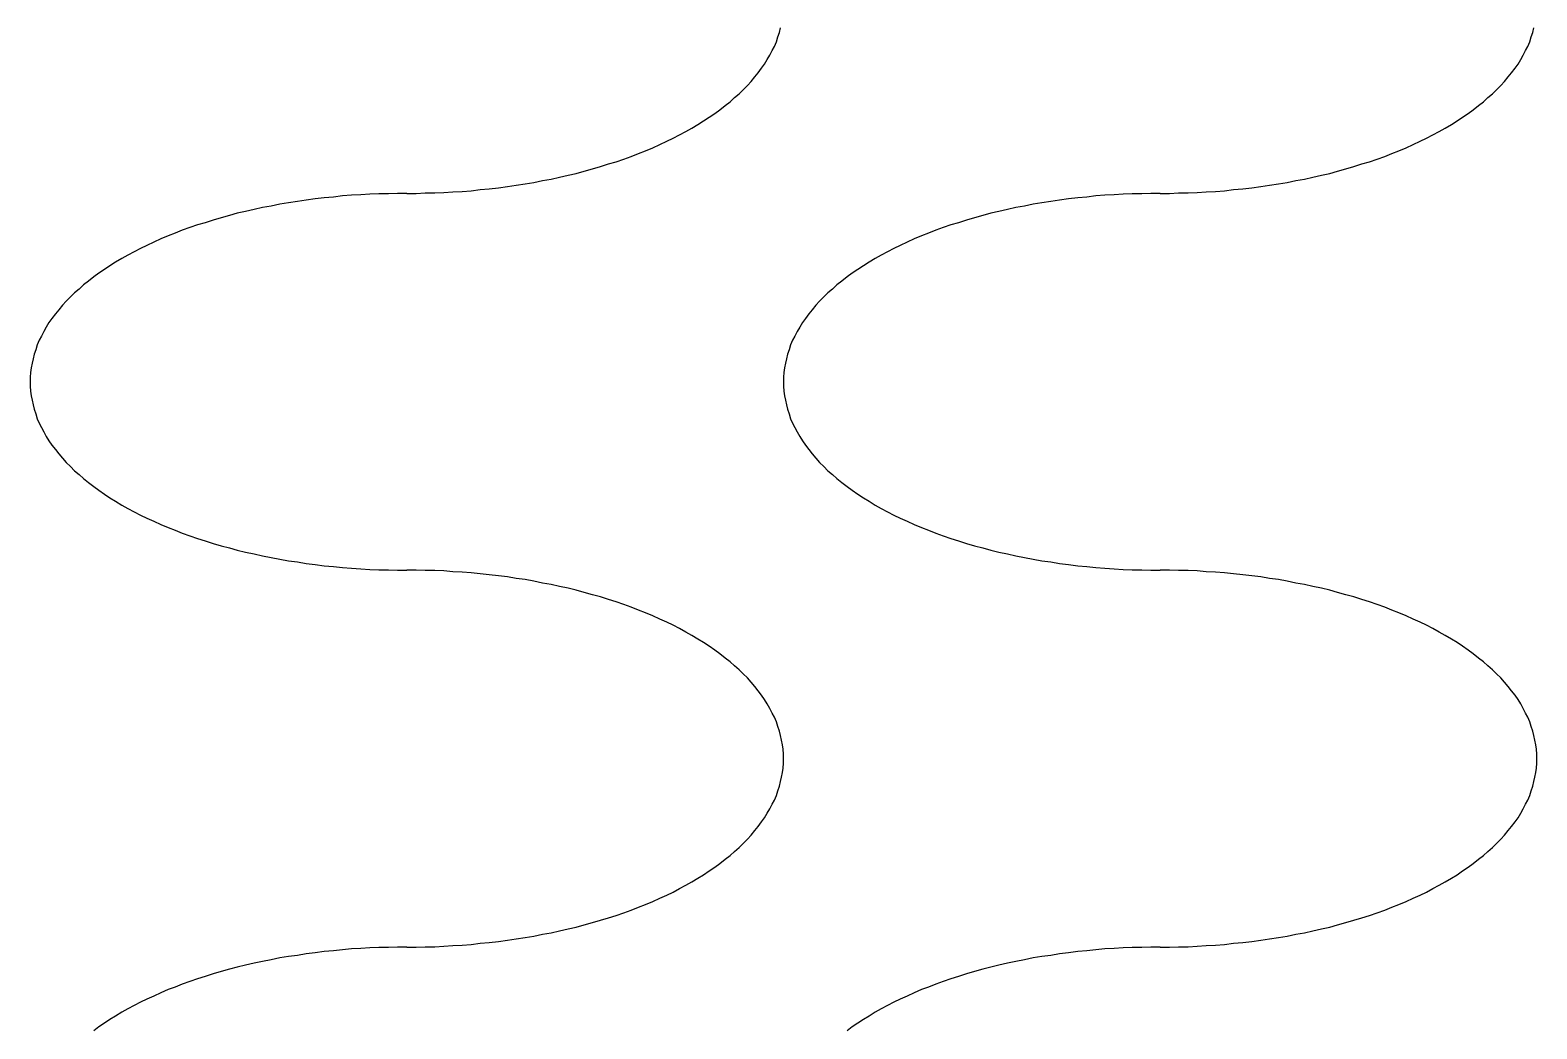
# Model space of a CAD drawing. Extents: x 0 to 40, y 0 to 70.
# Drawn here: x 29.6 to 30, y 54.1783 to 54.4433 of the extents above; entities that cross this region are included whole.
import ezdxf

# ---------------------------------------------------------------- set-up
doc = ezdxf.new("R2010")
doc.units = 0
doc.layers.add('AL_FOIL', color=2, linetype='CONTINUOUS')

msp = doc.modelspace()

# ---------------------------------------------------------------- linework, layer by layer
at = {"layer": 'AL_FOIL'}
for p, q in [((29.7976, 54.439), (29.7981, 54.4402)), ((29.7981, 54.4402), (29.7985, 54.4415)), ((29.7985, 54.4415), (29.7989, 54.4427)), ((29.7989, 54.4427), (29.7992, 54.4439)), ((29.9976, 54.439), (29.9981, 54.4402)), ((29.9981, 54.4402), (29.9985, 54.4415)), ((29.9985, 54.4415), (29.9989, 54.4427)), ((29.9989, 54.4427), (29.9992, 54.4439)), ((29.7957, 54.4355), (29.7964, 54.4367)), ((29.7964, 54.4367), (29.797, 54.4379)), ((29.797, 54.4379), (29.7976, 54.439)), ((29.9957, 54.4355), (29.9964, 54.4367)), ((29.9964, 54.4367), (29.997, 54.4379)), ((29.997, 54.4379), (29.9976, 54.439)), ((29.7924, 54.4309), (29.7933, 54.432)), ((29.7933, 54.432), (29.7942, 54.4332)), ((29.7942, 54.4332), (29.795, 54.4343)), ((29.795, 54.4343), (29.7957, 54.4355)), ((29.9924, 54.4309), (29.9933, 54.432)), ((29.9933, 54.432), (29.9942, 54.4332)), ((29.9942, 54.4332), (29.995, 54.4343)), ((29.995, 54.4343), (29.9957, 54.4355)), ((29.7893, 54.4275), (29.7904, 54.4286)), ((29.7904, 54.4286), (29.7914, 54.4297)), ((29.7914, 54.4297), (29.7924, 54.4309)), ((29.9893, 54.4275), (29.9904, 54.4286)), ((29.9904, 54.4286), (29.9914, 54.4297)), ((29.9914, 54.4297), (29.9924, 54.4309)), ((29.7845, 54.4233), (29.7858, 54.4243)), ((29.7858, 54.4243), (29.787, 54.4254)), ((29.787, 54.4254), (29.7882, 54.4264)), ((29.7882, 54.4264), (29.7893, 54.4275)), ((29.9845, 54.4233), (29.9858, 54.4243)), ((29.9858, 54.4243), (29.987, 54.4254)), ((29.987, 54.4254), (29.9882, 54.4264)), ((29.9882, 54.4264), (29.9893, 54.4275)), ((29.7788, 54.4192), (29.7803, 54.4202)), ((29.7803, 54.4202), (29.7818, 54.4212)), ((29.7818, 54.4212), (29.7831, 54.4222)), ((29.7831, 54.4222), (29.7845, 54.4233)), ((29.9788, 54.4192), (29.9803, 54.4202)), ((29.9803, 54.4202), (29.9818, 54.4212)), ((29.9818, 54.4212), (29.9831, 54.4222)), ((29.9831, 54.4222), (29.9845, 54.4233)), ((29.7724, 54.4155), (29.7741, 54.4164)), ((29.7741, 54.4164), (29.7757, 54.4173)), ((29.7757, 54.4173), (29.7773, 54.4183)), ((29.7773, 54.4183), (29.7788, 54.4192)), ((29.9724, 54.4155), (29.9741, 54.4164)), ((29.9741, 54.4164), (29.9757, 54.4173)), ((29.9757, 54.4173), (29.9773, 54.4183)), ((29.9773, 54.4183), (29.9788, 54.4192)), ((29.7634, 54.4113), (29.7653, 54.4121)), ((29.7653, 54.4121), (29.7672, 54.413)), ((29.7672, 54.413), (29.769, 54.4138)), ((29.769, 54.4138), (29.7707, 54.4146)), ((29.7707, 54.4146), (29.7724, 54.4155)), ((29.9634, 54.4113), (29.9653, 54.4121)), ((29.9653, 54.4121), (29.9672, 54.413)), ((29.9672, 54.413), (29.969, 54.4138)), ((29.969, 54.4138), (29.9707, 54.4146)), ((29.9707, 54.4146), (29.9724, 54.4155)), ((29.7535, 54.4078), (29.7556, 54.4084)), ((29.7556, 54.4084), (29.7576, 54.4091)), ((29.7576, 54.4091), (29.7596, 54.4098)), ((29.7596, 54.4098), (29.7615, 54.4106)), ((29.7615, 54.4106), (29.7634, 54.4113)), ((29.9535, 54.4078), (29.9556, 54.4084)), ((29.9556, 54.4084), (29.9576, 54.4091)), ((29.9576, 54.4091), (29.9596, 54.4098)), ((29.9596, 54.4098), (29.9615, 54.4106)), ((29.9615, 54.4106), (29.9634, 54.4113)), ((29.7383, 54.4038), (29.7405, 54.4043)), ((29.7405, 54.4043), (29.7428, 54.4048)), ((29.7428, 54.4048), (29.745, 54.4053)), ((29.745, 54.4053), (29.7471, 54.4059)), ((29.7471, 54.4059), (29.7493, 54.4065)), ((29.7493, 54.4065), (29.7514, 54.4071)), ((29.7514, 54.4071), (29.7535, 54.4078)), ((29.9383, 54.4038), (29.9405, 54.4043)), ((29.9405, 54.4043), (29.9428, 54.4048)), ((29.9428, 54.4048), (29.945, 54.4053)), ((29.945, 54.4053), (29.9471, 54.4059)), ((29.9471, 54.4059), (29.9493, 54.4065)), ((29.9493, 54.4065), (29.9514, 54.4071)), ((29.9514, 54.4071), (29.9535, 54.4078)), ((29.6975, 54.4), (29.6951, 54.3999)), ((29.7, 54.4), (29.6975, 54.4)), ((29.7, 54.4), (29.7025, 54.4)), ((29.7025, 54.4), (29.7049, 54.4001)), ((29.7049, 54.4001), (29.7074, 54.4001)), ((29.7074, 54.4001), (29.7098, 54.4002)), ((29.7098, 54.4002), (29.7122, 54.4004)), ((29.7122, 54.4004), (29.7147, 54.4005)), ((29.7147, 54.4005), (29.7171, 54.4007)), ((29.7171, 54.4007), (29.7195, 54.401)), ((29.7195, 54.401), (29.7219, 54.4012)), ((29.7219, 54.4012), (29.7243, 54.4015)), ((29.7243, 54.4015), (29.7267, 54.4018)), ((29.7267, 54.4018), (29.729, 54.4022)), ((29.729, 54.4022), (29.7314, 54.4025)), ((29.7314, 54.4025), (29.7337, 54.4029)), ((29.7337, 54.4029), (29.736, 54.4034)), ((29.736, 54.4034), (29.7383, 54.4038)), ((29.8975, 54.4), (29.8951, 54.3999)), ((29.9, 54.4), (29.8975, 54.4)), ((29.9, 54.4), (29.9025, 54.4)), ((29.9025, 54.4), (29.9049, 54.4001)), ((29.9049, 54.4001), (29.9074, 54.4001)), ((29.9074, 54.4001), (29.9098, 54.4002)), ((29.9098, 54.4002), (29.9122, 54.4004)), ((29.9122, 54.4004), (29.9147, 54.4005)), ((29.9147, 54.4005), (29.9171, 54.4007)), ((29.9171, 54.4007), (29.9195, 54.401)), ((29.9195, 54.401), (29.9219, 54.4012)), ((29.9219, 54.4012), (29.9243, 54.4015)), ((29.9243, 54.4015), (29.9267, 54.4018)), ((29.9267, 54.4018), (29.929, 54.4022)), ((29.929, 54.4022), (29.9314, 54.4025)), ((29.9314, 54.4025), (29.9337, 54.4029)), ((29.9337, 54.4029), (29.936, 54.4034)), ((29.936, 54.4034), (29.9383, 54.4038)), ((29.6617, 54.3962), (29.6595, 54.3957)), ((29.664, 54.3966), (29.6617, 54.3962)), ((29.6663, 54.3971), (29.664, 54.3966)), ((29.6686, 54.3975), (29.6663, 54.3971)), ((29.671, 54.3978), (29.6686, 54.3975)), ((29.6733, 54.3982), (29.671, 54.3978)), ((29.6757, 54.3985), (29.6733, 54.3982)), ((29.6781, 54.3988), (29.6757, 54.3985)), ((29.6805, 54.399), (29.6781, 54.3988)), ((29.6829, 54.3993), (29.6805, 54.399)), ((29.6853, 54.3995), (29.6829, 54.3993)), ((29.6878, 54.3996), (29.6853, 54.3995)), ((29.6902, 54.3998), (29.6878, 54.3996)), ((29.6926, 54.3999), (29.6902, 54.3998)), ((29.6951, 54.3999), (29.6926, 54.3999)), ((29.8617, 54.3962), (29.8595, 54.3957)), ((29.864, 54.3966), (29.8617, 54.3962)), ((29.8663, 54.3971), (29.864, 54.3966)), ((29.8686, 54.3975), (29.8663, 54.3971)), ((29.871, 54.3978), (29.8686, 54.3975)), ((29.8733, 54.3982), (29.871, 54.3978)), ((29.8757, 54.3985), (29.8733, 54.3982)), ((29.8781, 54.3988), (29.8757, 54.3985)), ((29.8805, 54.399), (29.8781, 54.3988)), ((29.8829, 54.3993), (29.8805, 54.399)), ((29.8853, 54.3995), (29.8829, 54.3993)), ((29.8878, 54.3996), (29.8853, 54.3995)), ((29.8902, 54.3998), (29.8878, 54.3996)), ((29.8926, 54.3999), (29.8902, 54.3998)), ((29.8951, 54.3999), (29.8926, 54.3999)), ((29.6465, 54.3922), (29.6444, 54.3916)), ((29.6486, 54.3929), (29.6465, 54.3922)), ((29.6507, 54.3935), (29.6486, 54.3929)), ((29.6529, 54.3941), (29.6507, 54.3935)), ((29.655, 54.3947), (29.6529, 54.3941)), ((29.6572, 54.3952), (29.655, 54.3947)), ((29.6595, 54.3957), (29.6572, 54.3952)), ((29.8465, 54.3922), (29.8444, 54.3916)), ((29.8486, 54.3929), (29.8465, 54.3922)), ((29.8507, 54.3935), (29.8486, 54.3929)), ((29.8529, 54.3941), (29.8507, 54.3935)), ((29.855, 54.3947), (29.8529, 54.3941)), ((29.8572, 54.3952), (29.855, 54.3947)), ((29.8595, 54.3957), (29.8572, 54.3952)), ((29.6366, 54.3887), (29.6347, 54.3879)), ((29.6385, 54.3894), (29.6366, 54.3887)), ((29.6404, 54.3902), (29.6385, 54.3894)), ((29.6424, 54.3909), (29.6404, 54.3902)), ((29.6444, 54.3916), (29.6424, 54.3909)), ((29.8366, 54.3887), (29.8347, 54.3879)), ((29.8385, 54.3894), (29.8366, 54.3887)), ((29.8404, 54.3902), (29.8385, 54.3894)), ((29.8424, 54.3909), (29.8404, 54.3902)), ((29.8444, 54.3916), (29.8424, 54.3909)), ((29.6276, 54.3845), (29.6259, 54.3836)), ((29.6293, 54.3854), (29.6276, 54.3845)), ((29.631, 54.3862), (29.6293, 54.3854)), ((29.6328, 54.387), (29.631, 54.3862)), ((29.6347, 54.3879), (29.6328, 54.387)), ((29.8276, 54.3845), (29.8259, 54.3836)), ((29.8293, 54.3854), (29.8276, 54.3845)), ((29.831, 54.3862), (29.8293, 54.3854)), ((29.8328, 54.387), (29.831, 54.3862)), ((29.8347, 54.3879), (29.8328, 54.387)), ((29.6212, 54.3808), (29.6197, 54.3798)), ((29.6227, 54.3817), (29.6212, 54.3808)), ((29.6243, 54.3827), (29.6227, 54.3817)), ((29.6259, 54.3836), (29.6243, 54.3827)), ((29.8212, 54.3808), (29.8197, 54.3798)), ((29.8227, 54.3817), (29.8212, 54.3808)), ((29.8243, 54.3827), (29.8227, 54.3817)), ((29.8259, 54.3836), (29.8243, 54.3827)), ((29.6155, 54.3767), (29.6142, 54.3757)), ((29.6169, 54.3778), (29.6155, 54.3767)), ((29.6182, 54.3788), (29.6169, 54.3778)), ((29.6197, 54.3798), (29.6182, 54.3788)), ((29.8155, 54.3767), (29.8142, 54.3757)), ((29.8169, 54.3778), (29.8155, 54.3767)), ((29.8182, 54.3788), (29.8169, 54.3778)), ((29.8197, 54.3798), (29.8182, 54.3788)), ((29.6107, 54.3725), (29.6096, 54.3714)), ((29.6118, 54.3736), (29.6107, 54.3725)), ((29.613, 54.3746), (29.6118, 54.3736)), ((29.6142, 54.3757), (29.613, 54.3746)), ((29.8107, 54.3725), (29.8096, 54.3714)), ((29.8118, 54.3736), (29.8107, 54.3725)), ((29.813, 54.3746), (29.8118, 54.3736)), ((29.8142, 54.3757), (29.813, 54.3746)), ((29.6067, 54.368), (29.6058, 54.3668)), ((29.6076, 54.3691), (29.6067, 54.368)), ((29.6086, 54.3703), (29.6076, 54.3691)), ((29.6096, 54.3714), (29.6086, 54.3703)), ((29.8067, 54.368), (29.8058, 54.3668)), ((29.8076, 54.3691), (29.8067, 54.368)), ((29.8086, 54.3703), (29.8076, 54.3691)), ((29.8096, 54.3714), (29.8086, 54.3703)), ((29.6043, 54.3645), (29.6036, 54.3633)), ((29.605, 54.3657), (29.6043, 54.3645)), ((29.6058, 54.3668), (29.605, 54.3657)), ((29.8043, 54.3645), (29.8036, 54.3633)), ((29.805, 54.3657), (29.8043, 54.3645)), ((29.8058, 54.3668), (29.805, 54.3657)), ((29.6024, 54.361), (29.6019, 54.3598)), ((29.603, 54.3621), (29.6024, 54.361)), ((29.6036, 54.3633), (29.603, 54.3621)), ((29.8024, 54.361), (29.8019, 54.3598)), ((29.803, 54.3621), (29.8024, 54.361)), ((29.8036, 54.3633), (29.803, 54.3621)), ((29.6008, 54.3561), (29.6005, 54.3549)), ((29.6011, 54.3573), (29.6008, 54.3561)), ((29.6015, 54.3585), (29.6011, 54.3573)), ((29.6019, 54.3598), (29.6015, 54.3585)), ((29.8008, 54.3561), (29.8005, 54.3549)), ((29.8011, 54.3573), (29.8008, 54.3561)), ((29.8015, 54.3585), (29.8011, 54.3573)), ((29.8019, 54.3598), (29.8015, 54.3585)), ((29.6001, 54.3525), (29.6, 54.3512)), ((29.6003, 54.3537), (29.6001, 54.3525)), ((29.6005, 54.3549), (29.6003, 54.3537)), ((29.8001, 54.3525), (29.8, 54.3512)), ((29.8003, 54.3537), (29.8001, 54.3525)), ((29.8005, 54.3549), (29.8003, 54.3537)), ((29.6, 54.3512), (29.6, 54.35)), ((29.6, 54.35), (29.6, 54.3488)), ((29.6, 54.3488), (29.6001, 54.3475)), ((29.8, 54.3512), (29.8, 54.35)), ((29.8, 54.35), (29.8, 54.3488)), ((29.8, 54.3488), (29.8001, 54.3475)), ((29.6001, 54.3475), (29.6003, 54.3463)), ((29.6003, 54.3463), (29.6005, 54.3451)), ((29.6005, 54.3451), (29.6008, 54.3439)), ((29.8001, 54.3475), (29.8003, 54.3463)), ((29.8003, 54.3463), (29.8005, 54.3451)), ((29.8005, 54.3451), (29.8008, 54.3439)), ((29.6008, 54.3439), (29.6011, 54.3427)), ((29.6011, 54.3427), (29.6015, 54.3415)), ((29.6015, 54.3415), (29.6019, 54.3402)), ((29.6019, 54.3402), (29.6024, 54.339)), ((29.8008, 54.3439), (29.8011, 54.3427)), ((29.8011, 54.3427), (29.8015, 54.3415)), ((29.8015, 54.3415), (29.8019, 54.3402)), ((29.8019, 54.3402), (29.8024, 54.339)), ((29.6024, 54.339), (29.603, 54.3379)), ((29.603, 54.3379), (29.6036, 54.3367)), ((29.6036, 54.3367), (29.6043, 54.3355)), ((29.8024, 54.339), (29.803, 54.3379)), ((29.803, 54.3379), (29.8036, 54.3367)), ((29.8036, 54.3367), (29.8043, 54.3355)), ((29.6043, 54.3355), (29.605, 54.3343)), ((29.605, 54.3343), (29.6058, 54.3332)), ((29.6058, 54.3332), (29.6067, 54.332)), ((29.6067, 54.332), (29.6076, 54.3309)), ((29.8043, 54.3355), (29.805, 54.3343)), ((29.805, 54.3343), (29.8058, 54.3332)), ((29.8058, 54.3332), (29.8067, 54.332)), ((29.8067, 54.332), (29.8076, 54.3309)), ((29.6076, 54.3309), (29.6086, 54.3297)), ((29.6086, 54.3297), (29.6096, 54.3286)), ((29.6096, 54.3286), (29.6107, 54.3275)), ((29.8076, 54.3309), (29.8086, 54.3297)), ((29.8086, 54.3297), (29.8096, 54.3286)), ((29.8096, 54.3286), (29.8107, 54.3275)), ((29.6107, 54.3275), (29.6118, 54.3264)), ((29.6118, 54.3264), (29.613, 54.3254)), ((29.613, 54.3254), (29.6142, 54.3243)), ((29.6142, 54.3243), (29.6155, 54.3233)), ((29.8107, 54.3275), (29.8118, 54.3264)), ((29.8118, 54.3264), (29.813, 54.3254)), ((29.813, 54.3254), (29.8142, 54.3243)), ((29.8142, 54.3243), (29.8155, 54.3233)), ((29.6155, 54.3233), (29.6169, 54.3222)), ((29.6169, 54.3222), (29.6182, 54.3212)), ((29.6182, 54.3212), (29.6197, 54.3202)), ((29.6197, 54.3202), (29.6212, 54.3192)), ((29.8155, 54.3233), (29.8169, 54.3222)), ((29.8169, 54.3222), (29.8182, 54.3212)), ((29.8182, 54.3212), (29.8197, 54.3202)), ((29.8197, 54.3202), (29.8212, 54.3192)), ((29.6212, 54.3192), (29.6227, 54.3183)), ((29.6227, 54.3183), (29.6243, 54.3173)), ((29.6243, 54.3173), (29.6259, 54.3164)), ((29.6259, 54.3164), (29.6276, 54.3155)), ((29.8212, 54.3192), (29.8227, 54.3183)), ((29.8227, 54.3183), (29.8243, 54.3173)), ((29.8243, 54.3173), (29.8259, 54.3164)), ((29.8259, 54.3164), (29.8276, 54.3155)), ((29.6276, 54.3155), (29.6293, 54.3146)), ((29.6293, 54.3146), (29.631, 54.3138)), ((29.631, 54.3138), (29.6328, 54.313)), ((29.6328, 54.313), (29.6347, 54.3121)), ((29.6347, 54.3121), (29.6366, 54.3113)), ((29.8276, 54.3155), (29.8293, 54.3146)), ((29.8293, 54.3146), (29.831, 54.3138)), ((29.831, 54.3138), (29.8328, 54.313)), ((29.8328, 54.313), (29.8347, 54.3121)), ((29.8347, 54.3121), (29.8366, 54.3113)), ((29.6366, 54.3113), (29.6385, 54.3106)), ((29.6385, 54.3106), (29.6404, 54.3098)), ((29.6404, 54.3098), (29.6424, 54.3091)), ((29.6424, 54.3091), (29.6444, 54.3084)), ((29.6444, 54.3084), (29.6465, 54.3078)), ((29.8366, 54.3113), (29.8385, 54.3106)), ((29.8385, 54.3106), (29.8404, 54.3098)), ((29.8404, 54.3098), (29.8424, 54.3091)), ((29.8424, 54.3091), (29.8444, 54.3084)), ((29.8444, 54.3084), (29.8465, 54.3078)), ((29.6465, 54.3078), (29.6486, 54.3071)), ((29.6486, 54.3071), (29.6507, 54.3065)), ((29.6507, 54.3065), (29.6529, 54.3059)), ((29.6529, 54.3059), (29.655, 54.3053)), ((29.655, 54.3053), (29.6572, 54.3048)), ((29.6572, 54.3048), (29.6595, 54.3043)), ((29.6595, 54.3043), (29.6617, 54.3038)), ((29.8465, 54.3078), (29.8486, 54.3071)), ((29.8486, 54.3071), (29.8507, 54.3065)), ((29.8507, 54.3065), (29.8529, 54.3059)), ((29.8529, 54.3059), (29.855, 54.3053)), ((29.855, 54.3053), (29.8572, 54.3048)), ((29.8572, 54.3048), (29.8595, 54.3043)), ((29.8595, 54.3043), (29.8617, 54.3038)), ((29.6617, 54.3038), (29.664, 54.3034)), ((29.664, 54.3034), (29.6663, 54.3029)), ((29.6663, 54.3029), (29.6686, 54.3025)), ((29.6686, 54.3025), (29.671, 54.3022)), ((29.671, 54.3022), (29.6733, 54.3018)), ((29.6733, 54.3018), (29.6757, 54.3015)), ((29.6757, 54.3015), (29.6781, 54.3012)), ((29.6781, 54.3012), (29.6805, 54.301)), ((29.6805, 54.301), (29.6829, 54.3007)), ((29.6829, 54.3007), (29.6853, 54.3005)), ((29.6853, 54.3005), (29.6878, 54.3004)), ((29.6878, 54.3004), (29.6902, 54.3002)), ((29.6902, 54.3002), (29.6926, 54.3001)), ((29.6926, 54.3001), (29.6951, 54.3001)), ((29.6951, 54.3001), (29.6975, 54.3)), ((29.6975, 54.3), (29.7, 54.3)), ((29.7025, 54.3), (29.7, 54.3)), ((29.7049, 54.2999), (29.7025, 54.3)), ((29.8617, 54.3038), (29.864, 54.3034)), ((29.864, 54.3034), (29.8663, 54.3029)), ((29.8663, 54.3029), (29.8686, 54.3025)), ((29.8686, 54.3025), (29.871, 54.3022)), ((29.871, 54.3022), (29.8733, 54.3018)), ((29.8733, 54.3018), (29.8757, 54.3015)), ((29.8757, 54.3015), (29.8781, 54.3012)), ((29.8781, 54.3012), (29.8805, 54.301)), ((29.8805, 54.301), (29.8829, 54.3007)), ((29.8829, 54.3007), (29.8853, 54.3005)), ((29.8853, 54.3005), (29.8878, 54.3004)), ((29.8878, 54.3004), (29.8902, 54.3002)), ((29.8902, 54.3002), (29.8926, 54.3001)), ((29.8926, 54.3001), (29.8951, 54.3001)), ((29.8951, 54.3001), (29.8975, 54.3)), ((29.8975, 54.3), (29.9, 54.3)), ((29.9025, 54.3), (29.9, 54.3)), ((29.9049, 54.2999), (29.9025, 54.3)), ((29.7074, 54.2999), (29.7049, 54.2999)), ((29.7098, 54.2998), (29.7074, 54.2999)), ((29.7122, 54.2996), (29.7098, 54.2998)), ((29.7147, 54.2995), (29.7122, 54.2996)), ((29.7171, 54.2993), (29.7147, 54.2995)), ((29.7195, 54.299), (29.7171, 54.2993)), ((29.7219, 54.2988), (29.7195, 54.299)), ((29.7243, 54.2985), (29.7219, 54.2988)), ((29.7267, 54.2982), (29.7243, 54.2985)), ((29.729, 54.2978), (29.7267, 54.2982)), ((29.7314, 54.2975), (29.729, 54.2978)), ((29.7337, 54.2971), (29.7314, 54.2975)), ((29.736, 54.2966), (29.7337, 54.2971)), ((29.7383, 54.2962), (29.736, 54.2966)), ((29.7405, 54.2957), (29.7383, 54.2962)), ((29.9074, 54.2999), (29.9049, 54.2999)), ((29.9098, 54.2998), (29.9074, 54.2999)), ((29.9122, 54.2996), (29.9098, 54.2998)), ((29.9147, 54.2995), (29.9122, 54.2996)), ((29.9171, 54.2993), (29.9147, 54.2995)), ((29.9195, 54.299), (29.9171, 54.2993)), ((29.9219, 54.2988), (29.9195, 54.299)), ((29.9243, 54.2985), (29.9219, 54.2988)), ((29.9267, 54.2982), (29.9243, 54.2985)), ((29.929, 54.2978), (29.9267, 54.2982)), ((29.9314, 54.2975), (29.929, 54.2978)), ((29.9337, 54.2971), (29.9314, 54.2975)), ((29.936, 54.2966), (29.9337, 54.2971)), ((29.9383, 54.2962), (29.936, 54.2966)), ((29.9405, 54.2957), (29.9383, 54.2962)), ((29.7428, 54.2952), (29.7405, 54.2957)), ((29.745, 54.2947), (29.7428, 54.2952)), ((29.7471, 54.2941), (29.745, 54.2947)), ((29.7493, 54.2935), (29.7471, 54.2941)), ((29.7514, 54.2929), (29.7493, 54.2935)), ((29.7535, 54.2922), (29.7514, 54.2929)), ((29.7556, 54.2916), (29.7535, 54.2922)), ((29.9428, 54.2952), (29.9405, 54.2957)), ((29.945, 54.2947), (29.9428, 54.2952)), ((29.9471, 54.2941), (29.945, 54.2947)), ((29.9493, 54.2935), (29.9471, 54.2941)), ((29.9514, 54.2929), (29.9493, 54.2935)), ((29.9535, 54.2922), (29.9514, 54.2929)), ((29.9556, 54.2916), (29.9535, 54.2922)), ((29.7576, 54.2909), (29.7556, 54.2916)), ((29.7596, 54.2902), (29.7576, 54.2909)), ((29.7615, 54.2894), (29.7596, 54.2902)), ((29.7634, 54.2887), (29.7615, 54.2894)), ((29.7653, 54.2879), (29.7634, 54.2887)), ((29.9576, 54.2909), (29.9556, 54.2916)), ((29.9596, 54.2902), (29.9576, 54.2909)), ((29.9615, 54.2894), (29.9596, 54.2902)), ((29.9634, 54.2887), (29.9615, 54.2894)), ((29.9653, 54.2879), (29.9634, 54.2887)), ((29.7672, 54.287), (29.7653, 54.2879)), ((29.769, 54.2862), (29.7672, 54.287)), ((29.7707, 54.2854), (29.769, 54.2862)), ((29.7724, 54.2845), (29.7707, 54.2854)), ((29.7741, 54.2836), (29.7724, 54.2845)), ((29.9672, 54.287), (29.9653, 54.2879)), ((29.969, 54.2862), (29.9672, 54.287)), ((29.9707, 54.2854), (29.969, 54.2862)), ((29.9724, 54.2845), (29.9707, 54.2854)), ((29.9741, 54.2836), (29.9724, 54.2845)), ((29.7757, 54.2827), (29.7741, 54.2836)), ((29.7773, 54.2817), (29.7757, 54.2827)), ((29.7788, 54.2808), (29.7773, 54.2817)), ((29.7803, 54.2798), (29.7788, 54.2808)), ((29.9757, 54.2827), (29.9741, 54.2836)), ((29.9773, 54.2817), (29.9757, 54.2827)), ((29.9788, 54.2808), (29.9773, 54.2817)), ((29.9803, 54.2798), (29.9788, 54.2808)), ((29.7818, 54.2788), (29.7803, 54.2798)), ((29.7831, 54.2778), (29.7818, 54.2788)), ((29.7845, 54.2767), (29.7831, 54.2778)), ((29.7858, 54.2757), (29.7845, 54.2767)), ((29.9818, 54.2788), (29.9803, 54.2798)), ((29.9831, 54.2778), (29.9818, 54.2788)), ((29.9845, 54.2767), (29.9831, 54.2778)), ((29.9858, 54.2757), (29.9845, 54.2767)), ((29.787, 54.2746), (29.7858, 54.2757)), ((29.7882, 54.2736), (29.787, 54.2746)), ((29.7893, 54.2725), (29.7882, 54.2736)), ((29.7904, 54.2714), (29.7893, 54.2725)), ((29.987, 54.2746), (29.9858, 54.2757)), ((29.9882, 54.2736), (29.987, 54.2746)), ((29.9893, 54.2725), (29.9882, 54.2736)), ((29.9904, 54.2714), (29.9893, 54.2725)), ((29.7914, 54.2703), (29.7904, 54.2714)), ((29.7924, 54.2691), (29.7914, 54.2703)), ((29.7933, 54.268), (29.7924, 54.2691)), ((29.7942, 54.2668), (29.7933, 54.268)), ((29.9914, 54.2703), (29.9904, 54.2714)), ((29.9924, 54.2691), (29.9914, 54.2703)), ((29.9933, 54.268), (29.9924, 54.2691)), ((29.9942, 54.2668), (29.9933, 54.268)), ((29.795, 54.2657), (29.7942, 54.2668)), ((29.7957, 54.2645), (29.795, 54.2657)), ((29.7964, 54.2633), (29.7957, 54.2645)), ((29.995, 54.2657), (29.9942, 54.2668)), ((29.9957, 54.2645), (29.995, 54.2657)), ((29.9964, 54.2633), (29.9957, 54.2645)), ((29.797, 54.2621), (29.7964, 54.2633)), ((29.7976, 54.261), (29.797, 54.2621)), ((29.7981, 54.2598), (29.7976, 54.261)), ((29.997, 54.2621), (29.9964, 54.2633)), ((29.9976, 54.261), (29.997, 54.2621)), ((29.9981, 54.2598), (29.9976, 54.261)), ((29.7985, 54.2585), (29.7981, 54.2598)), ((29.7989, 54.2573), (29.7985, 54.2585)), ((29.7992, 54.2561), (29.7989, 54.2573)), ((29.7995, 54.2549), (29.7992, 54.2561)), ((29.9985, 54.2585), (29.9981, 54.2598)), ((29.9989, 54.2573), (29.9985, 54.2585)), ((29.9992, 54.2561), (29.9989, 54.2573)), ((29.9995, 54.2549), (29.9992, 54.2561)), ((29.7997, 54.2537), (29.7995, 54.2549)), ((29.7999, 54.2525), (29.7997, 54.2537)), ((29.8, 54.2512), (29.7999, 54.2525)), ((29.9997, 54.2537), (29.9995, 54.2549)), ((29.9999, 54.2525), (29.9997, 54.2537)), ((30, 54.2512), (29.9999, 54.2525)), ((29.7999, 54.2475), (29.8, 54.2488)), ((29.8, 54.25), (29.8, 54.2512)), ((29.8, 54.2488), (29.8, 54.25)), ((29.9999, 54.2475), (30, 54.2488)), ((30, 54.25), (30, 54.2512)), ((30, 54.2488), (30, 54.25)), ((29.7992, 54.2439), (29.7995, 54.2451)), ((29.7995, 54.2451), (29.7997, 54.2463)), ((29.7997, 54.2463), (29.7999, 54.2475)), ((29.9992, 54.2439), (29.9995, 54.2451)), ((29.9995, 54.2451), (29.9997, 54.2463)), ((29.9997, 54.2463), (29.9999, 54.2475)), ((29.7976, 54.239), (29.7981, 54.2402)), ((29.7981, 54.2402), (29.7985, 54.2415)), ((29.7985, 54.2415), (29.7989, 54.2427)), ((29.7989, 54.2427), (29.7992, 54.2439)), ((29.9976, 54.239), (29.9981, 54.2402)), ((29.9981, 54.2402), (29.9985, 54.2415)), ((29.9985, 54.2415), (29.9989, 54.2427)), ((29.9989, 54.2427), (29.9992, 54.2439)), ((29.7957, 54.2355), (29.7964, 54.2367)), ((29.7964, 54.2367), (29.797, 54.2379)), ((29.797, 54.2379), (29.7976, 54.239)), ((29.9957, 54.2355), (29.9964, 54.2367)), ((29.9964, 54.2367), (29.997, 54.2379)), ((29.997, 54.2379), (29.9976, 54.239)), ((29.7924, 54.2309), (29.7933, 54.232)), ((29.7933, 54.232), (29.7942, 54.2332)), ((29.7942, 54.2332), (29.795, 54.2343)), ((29.795, 54.2343), (29.7957, 54.2355)), ((29.9924, 54.2309), (29.9933, 54.232)), ((29.9933, 54.232), (29.9942, 54.2332)), ((29.9942, 54.2332), (29.995, 54.2343)), ((29.995, 54.2343), (29.9957, 54.2355)), ((29.7893, 54.2275), (29.7904, 54.2286)), ((29.7904, 54.2286), (29.7914, 54.2297)), ((29.7914, 54.2297), (29.7924, 54.2309)), ((29.9893, 54.2275), (29.9904, 54.2286)), ((29.9904, 54.2286), (29.9914, 54.2297)), ((29.9914, 54.2297), (29.9924, 54.2309)), ((29.7845, 54.2233), (29.7858, 54.2243)), ((29.7858, 54.2243), (29.787, 54.2254)), ((29.787, 54.2254), (29.7882, 54.2264)), ((29.7882, 54.2264), (29.7893, 54.2275)), ((29.9845, 54.2233), (29.9858, 54.2243)), ((29.9858, 54.2243), (29.987, 54.2254)), ((29.987, 54.2254), (29.9882, 54.2264)), ((29.9882, 54.2264), (29.9893, 54.2275)), ((29.7788, 54.2192), (29.7803, 54.2202)), ((29.7803, 54.2202), (29.7818, 54.2212)), ((29.7818, 54.2212), (29.7831, 54.2222)), ((29.7831, 54.2222), (29.7845, 54.2233)), ((29.9788, 54.2192), (29.9803, 54.2202)), ((29.9803, 54.2202), (29.9818, 54.2212)), ((29.9818, 54.2212), (29.9831, 54.2222)), ((29.9831, 54.2222), (29.9845, 54.2233)), ((29.7724, 54.2155), (29.7741, 54.2164)), ((29.7741, 54.2164), (29.7757, 54.2173)), ((29.7757, 54.2173), (29.7773, 54.2183)), ((29.7773, 54.2183), (29.7788, 54.2192)), ((29.9724, 54.2155), (29.9741, 54.2164)), ((29.9741, 54.2164), (29.9757, 54.2173)), ((29.9757, 54.2173), (29.9773, 54.2183)), ((29.9773, 54.2183), (29.9788, 54.2192)), ((29.7634, 54.2113), (29.7653, 54.2121)), ((29.7653, 54.2121), (29.7672, 54.213)), ((29.7672, 54.213), (29.769, 54.2138)), ((29.769, 54.2138), (29.7707, 54.2146)), ((29.7707, 54.2146), (29.7724, 54.2155)), ((29.9634, 54.2113), (29.9653, 54.2121)), ((29.9653, 54.2121), (29.9672, 54.213)), ((29.9672, 54.213), (29.969, 54.2138)), ((29.969, 54.2138), (29.9707, 54.2146)), ((29.9707, 54.2146), (29.9724, 54.2155)), ((29.7535, 54.2078), (29.7556, 54.2084)), ((29.7556, 54.2084), (29.7576, 54.2091)), ((29.7576, 54.2091), (29.7596, 54.2098)), ((29.7596, 54.2098), (29.7615, 54.2106)), ((29.7615, 54.2106), (29.7634, 54.2113)), ((29.9535, 54.2078), (29.9556, 54.2084)), ((29.9556, 54.2084), (29.9576, 54.2091)), ((29.9576, 54.2091), (29.9596, 54.2098)), ((29.9596, 54.2098), (29.9615, 54.2106)), ((29.9615, 54.2106), (29.9634, 54.2113)), ((29.7383, 54.2038), (29.7405, 54.2043)), ((29.7405, 54.2043), (29.7428, 54.2048)), ((29.7428, 54.2048), (29.745, 54.2053)), ((29.745, 54.2053), (29.7471, 54.2059)), ((29.7471, 54.2059), (29.7493, 54.2065)), ((29.7493, 54.2065), (29.7514, 54.2071)), ((29.7514, 54.2071), (29.7535, 54.2078)), ((29.9383, 54.2038), (29.9405, 54.2043)), ((29.9405, 54.2043), (29.9428, 54.2048)), ((29.9428, 54.2048), (29.945, 54.2053)), ((29.945, 54.2053), (29.9471, 54.2059)), ((29.9471, 54.2059), (29.9493, 54.2065)), ((29.9493, 54.2065), (29.9514, 54.2071)), ((29.9514, 54.2071), (29.9535, 54.2078)), ((29.6975, 54.2), (29.6951, 54.1999)), ((29.7, 54.2), (29.6975, 54.2)), ((29.7, 54.2), (29.7025, 54.2)), ((29.7025, 54.2), (29.7049, 54.2001)), ((29.7049, 54.2001), (29.7074, 54.2001)), ((29.7074, 54.2001), (29.7098, 54.2002)), ((29.7098, 54.2002), (29.7122, 54.2004)), ((29.7122, 54.2004), (29.7147, 54.2005)), ((29.7147, 54.2005), (29.7171, 54.2007)), ((29.7171, 54.2007), (29.7195, 54.201)), ((29.7195, 54.201), (29.7219, 54.2012)), ((29.7219, 54.2012), (29.7243, 54.2015)), ((29.7243, 54.2015), (29.7267, 54.2018)), ((29.7267, 54.2018), (29.729, 54.2022)), ((29.729, 54.2022), (29.7314, 54.2025)), ((29.7314, 54.2025), (29.7337, 54.2029)), ((29.7337, 54.2029), (29.736, 54.2034)), ((29.736, 54.2034), (29.7383, 54.2038)), ((29.8975, 54.2), (29.8951, 54.1999)), ((29.9, 54.2), (29.8975, 54.2)), ((29.9, 54.2), (29.9025, 54.2)), ((29.9025, 54.2), (29.9049, 54.2001)), ((29.9049, 54.2001), (29.9074, 54.2001)), ((29.9074, 54.2001), (29.9098, 54.2002)), ((29.9098, 54.2002), (29.9122, 54.2004)), ((29.9122, 54.2004), (29.9147, 54.2005)), ((29.9147, 54.2005), (29.9171, 54.2007)), ((29.9171, 54.2007), (29.9195, 54.201)), ((29.9195, 54.201), (29.9219, 54.2012)), ((29.9219, 54.2012), (29.9243, 54.2015)), ((29.9243, 54.2015), (29.9267, 54.2018)), ((29.9267, 54.2018), (29.929, 54.2022)), ((29.929, 54.2022), (29.9314, 54.2025)), ((29.9314, 54.2025), (29.9337, 54.2029)), ((29.9337, 54.2029), (29.936, 54.2034)), ((29.936, 54.2034), (29.9383, 54.2038)), ((29.6617, 54.1962), (29.6595, 54.1957)), ((29.664, 54.1966), (29.6617, 54.1962)), ((29.6663, 54.1971), (29.664, 54.1966)), ((29.6686, 54.1975), (29.6663, 54.1971)), ((29.671, 54.1978), (29.6686, 54.1975)), ((29.6733, 54.1982), (29.671, 54.1978)), ((29.6757, 54.1985), (29.6733, 54.1982)), ((29.6781, 54.1988), (29.6757, 54.1985)), ((29.6805, 54.199), (29.6781, 54.1988)), ((29.6829, 54.1993), (29.6805, 54.199)), ((29.6853, 54.1995), (29.6829, 54.1993)), ((29.6878, 54.1996), (29.6853, 54.1995)), ((29.6902, 54.1998), (29.6878, 54.1996)), ((29.6926, 54.1999), (29.6902, 54.1998)), ((29.6951, 54.1999), (29.6926, 54.1999)), ((29.8617, 54.1962), (29.8595, 54.1957)), ((29.864, 54.1966), (29.8617, 54.1962)), ((29.8663, 54.1971), (29.864, 54.1966)), ((29.8686, 54.1975), (29.8663, 54.1971)), ((29.871, 54.1978), (29.8686, 54.1975)), ((29.8733, 54.1982), (29.871, 54.1978)), ((29.8757, 54.1985), (29.8733, 54.1982)), ((29.8781, 54.1988), (29.8757, 54.1985)), ((29.8805, 54.199), (29.8781, 54.1988)), ((29.8829, 54.1993), (29.8805, 54.199)), ((29.8853, 54.1995), (29.8829, 54.1993)), ((29.8878, 54.1996), (29.8853, 54.1995)), ((29.8902, 54.1998), (29.8878, 54.1996)), ((29.8926, 54.1999), (29.8902, 54.1998)), ((29.8951, 54.1999), (29.8926, 54.1999)), ((29.6465, 54.1922), (29.6444, 54.1916)), ((29.6486, 54.1929), (29.6465, 54.1922)), ((29.6507, 54.1935), (29.6486, 54.1929)), ((29.6529, 54.1941), (29.6507, 54.1935)), ((29.655, 54.1947), (29.6529, 54.1941)), ((29.6572, 54.1952), (29.655, 54.1947)), ((29.6595, 54.1957), (29.6572, 54.1952)), ((29.8465, 54.1922), (29.8444, 54.1916)), ((29.8486, 54.1929), (29.8465, 54.1922)), ((29.8507, 54.1935), (29.8486, 54.1929)), ((29.8529, 54.1941), (29.8507, 54.1935)), ((29.855, 54.1947), (29.8529, 54.1941)), ((29.8572, 54.1952), (29.855, 54.1947)), ((29.8595, 54.1957), (29.8572, 54.1952)), ((29.6366, 54.1887), (29.6347, 54.1879)), ((29.6385, 54.1894), (29.6366, 54.1887)), ((29.6404, 54.1902), (29.6385, 54.1894)), ((29.6424, 54.1909), (29.6404, 54.1902)), ((29.6444, 54.1916), (29.6424, 54.1909)), ((29.8366, 54.1887), (29.8347, 54.1879)), ((29.8385, 54.1894), (29.8366, 54.1887)), ((29.8404, 54.1902), (29.8385, 54.1894)), ((29.8424, 54.1909), (29.8404, 54.1902)), ((29.8444, 54.1916), (29.8424, 54.1909)), ((29.6276, 54.1845), (29.6259, 54.1836)), ((29.6293, 54.1854), (29.6276, 54.1845)), ((29.631, 54.1862), (29.6293, 54.1854)), ((29.6328, 54.187), (29.631, 54.1862)), ((29.6347, 54.1879), (29.6328, 54.187)), ((29.8276, 54.1845), (29.8259, 54.1836)), ((29.8293, 54.1854), (29.8276, 54.1845)), ((29.831, 54.1862), (29.8293, 54.1854)), ((29.8328, 54.187), (29.831, 54.1862)), ((29.8347, 54.1879), (29.8328, 54.187)), ((29.6212, 54.1808), (29.6197, 54.1798)), ((29.6227, 54.1817), (29.6212, 54.1808)), ((29.6243, 54.1827), (29.6227, 54.1817)), ((29.6259, 54.1836), (29.6243, 54.1827)), ((29.8212, 54.1808), (29.8197, 54.1798)), ((29.8227, 54.1817), (29.8212, 54.1808)), ((29.8243, 54.1827), (29.8227, 54.1817)), ((29.8259, 54.1836), (29.8243, 54.1827)), ((29.6182, 54.1788), (29.6169, 54.1778)), ((29.6197, 54.1798), (29.6182, 54.1788)), ((29.8182, 54.1788), (29.8169, 54.1778)), ((29.8197, 54.1798), (29.8182, 54.1788))]:
    msp.add_line(p, q, dxfattribs=at)

doc.saveas('drawing.dxf')
